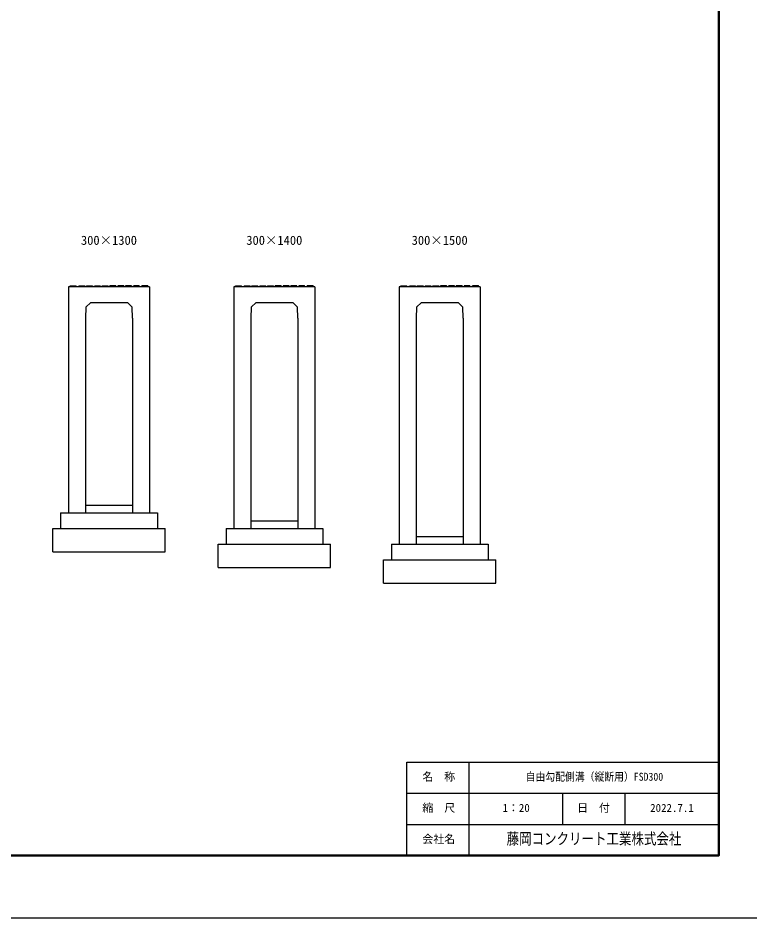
# Model space of a CAD drawing. Units: millimetres, scale not verified. Extents: x -16800 to 16800, y -5940 to 5940.
# Drawn here: x -4892 to -200, y -5940 to -167 of the extents above; entities that cross this region are included whole.
import ezdxf
from ezdxf.enums import TextEntityAlignment as Align

# ---------------------------------------------------------------- set-up
doc = ezdxf.new("R2010")
doc.units = ezdxf.units.MM
doc.header["$LTSCALE"] = 20
for name, color, linetype, lineweight in [('0-1_Defpoints', 5, 'Continuous', 25), ('0-2_HATCH', 6, 'Continuous', 25), ('0-5_OUTLINE', 3, 'Continuous', 25), ('0-6_TXT', 7, 'Continuous', 25), ('0-7_WAKU', 3, 'Continuous', 25), ('0-8_WAKU-LINE', 7, 'Continuous', 25)]:
    doc.layers.add(name, color=color, linetype=linetype, lineweight=lineweight)
doc.layers.add('0-9_WAKU-TXT', color=7, linetype='Continuous')
doc.styles.add('ＭＳ ゴシック', font='')
doc.styles.get('ＭＳ ゴシック').set_extended_font_data('MS Gothic')

msp = doc.modelspace()

# ---------------------------------------------------------------- linework, layer by layer
at = {"layer": '0-1_Defpoints'}
msp.add_lwpolyline([(-16800, -5940), (0, -5940), (0, 5940), (-16800, 5940)], close=True, dxfattribs=at)
at = {"layer": '0-2_HATCH'}
for p, q in [((-4558.93, -1892.13), (-4557.93, -1885.63)), ((-4557.93, -1885.63), (-4519.94, -1885.63)), ((-4518.94, -1892.13), (-4519.94, -1885.63)), ((-4503.93, -1892.13), (-4502.93, -1885.63)), ((-4502.93, -1885.63), (-4464.94, -1885.63)), ((-4463.94, -1892.13), (-4464.94, -1885.63)), ((-4453.93, -1892.13), (-4452.93, -1885.63)), ((-4452.93, -1885.63), (-4414.94, -1885.63)), ((-4413.94, -1892.13), (-4414.94, -1885.63)), ((-4403.93, -1892.13), (-4402.93, -1885.63)), ((-4402.93, -1885.63), (-4364.94, -1885.63)), ((-4363.94, -1892.13), (-4364.94, -1885.63)), ((-4353.93, -1892.13), (-4352.93, -1885.63)), ((-4352.93, -1885.63), (-4314.94, -1885.63)), ((-4313.94, -1892.13), (-4314.94, -1885.63)), ((-4303.93, -1892.13), (-4302.93, -1885.63)), ((-4264.94, -1885.63), (-4302.93, -1885.63)), ((-4263.94, -1892.13), (-4264.94, -1885.63)), ((-4253.93, -1892.13), (-4252.93, -1885.63)), ((-4214.94, -1885.63), (-4252.93, -1885.63)), ((-4213.94, -1892.13), (-4214.94, -1885.63)), ((-4203.93, -1892.13), (-4202.93, -1885.63)), ((-4164.94, -1885.63), (-4202.93, -1885.63)), ((-4163.94, -1892.13), (-4164.94, -1885.63)), ((-4153.93, -1892.13), (-4152.93, -1885.63)), ((-4114.94, -1885.63), (-4152.93, -1885.63)), ((-4113.94, -1892.13), (-4114.94, -1885.63)), ((-4098.93, -1892.13), (-4097.93, -1885.63)), ((-4059.94, -1885.63), (-4097.93, -1885.63)), ((-4058.94, -1892.13), (-4059.94, -1885.63)), ((-3498.94, -1892.13), (-3497.94, -1885.63)), ((-3497.94, -1885.63), (-3459.94, -1885.63)), ((-3458.94, -1892.13), (-3459.94, -1885.63)), ((-3443.94, -1892.13), (-3442.94, -1885.63)), ((-3442.94, -1885.63), (-3404.94, -1885.63)), ((-3403.94, -1892.13), (-3404.94, -1885.63)), ((-3393.94, -1892.13), (-3392.94, -1885.63)), ((-3392.94, -1885.63), (-3354.94, -1885.63)), ((-3353.94, -1892.13), (-3354.94, -1885.63)), ((-3343.94, -1892.13), (-3342.94, -1885.63)), ((-3342.94, -1885.63), (-3304.94, -1885.63)), ((-3303.94, -1892.13), (-3304.94, -1885.63)), ((-3293.94, -1892.13), (-3292.94, -1885.63)), ((-3292.94, -1885.63), (-3254.94, -1885.63)), ((-3253.94, -1892.13), (-3254.94, -1885.63)), ((-3243.94, -1892.13), (-3242.94, -1885.63)), ((-3204.94, -1885.63), (-3242.94, -1885.63)), ((-3203.94, -1892.13), (-3204.94, -1885.63)), ((-3193.94, -1892.13), (-3192.94, -1885.63)), ((-3154.94, -1885.63), (-3192.94, -1885.63)), ((-3153.94, -1892.13), (-3154.94, -1885.63)), ((-3143.94, -1892.13), (-3142.94, -1885.63)), ((-3104.94, -1885.63), (-3142.94, -1885.63)), ((-3103.94, -1892.13), (-3104.94, -1885.63)), ((-3093.94, -1892.13), (-3092.94, -1885.63)), ((-3054.94, -1885.63), (-3092.94, -1885.63)), ((-3053.94, -1892.13), (-3054.94, -1885.63)), ((-3038.94, -1892.13), (-3037.94, -1885.63)), ((-2999.94, -1885.63), (-3037.94, -1885.63)), ((-2998.94, -1892.13), (-2999.94, -1885.63)), ((-2438.94, -1892.13), (-2437.94, -1885.63)), ((-2437.94, -1885.63), (-2399.94, -1885.63)), ((-2398.94, -1892.13), (-2399.94, -1885.63)), ((-2383.94, -1892.13), (-2382.94, -1885.63)), ((-2382.94, -1885.63), (-2344.94, -1885.63)), ((-2343.94, -1892.13), (-2344.94, -1885.63)), ((-2333.94, -1892.13), (-2332.94, -1885.63)), ((-2332.94, -1885.63), (-2294.94, -1885.63)), ((-2293.94, -1892.13), (-2294.94, -1885.63)), ((-2283.94, -1892.13), (-2282.94, -1885.63)), ((-2282.94, -1885.63), (-2244.94, -1885.63)), ((-2243.94, -1892.13), (-2244.94, -1885.63)), ((-2233.94, -1892.13), (-2232.94, -1885.63)), ((-2232.94, -1885.63), (-2194.94, -1885.63)), ((-2193.94, -1892.13), (-2194.94, -1885.63)), ((-2183.94, -1892.13), (-2182.94, -1885.63)), ((-2144.94, -1885.63), (-2182.94, -1885.63)), ((-2143.94, -1892.13), (-2144.94, -1885.63)), ((-2133.94, -1892.13), (-2132.94, -1885.63)), ((-2094.94, -1885.63), (-2132.94, -1885.63)), ((-2093.94, -1892.13), (-2094.94, -1885.63)), ((-2083.94, -1892.13), (-2082.94, -1885.63)), ((-2044.94, -1885.63), (-2082.94, -1885.63)), ((-2043.94, -1892.13), (-2044.94, -1885.63)), ((-2033.94, -1892.13), (-2032.94, -1885.63)), ((-1994.94, -1885.63), (-2032.94, -1885.63)), ((-1993.94, -1892.13), (-1994.94, -1885.63)), ((-1978.94, -1892.13), (-1977.94, -1885.63)), ((-1939.94, -1885.63), (-1977.94, -1885.63)), ((-1938.94, -1892.13), (-1939.94, -1885.63))]:
    msp.add_line(p, q, dxfattribs=at)
at = {"layer": '0-5_OUTLINE'}
for p, q in [((-4568.93, -1892.13), (-4568.93, -3342.13)), ((-4048.93, -1892.13), (-4568.93, -1892.13)), ((-4048.93, -1892.13), (-4048.93, -3342.13)), ((-3508.94, -1892.13), (-3508.94, -3442.13)), ((-2988.94, -1892.13), (-3508.94, -1892.13)), ((-2988.94, -1892.13), (-2988.94, -3442.13)), ((-2448.94, -1892.13), (-2448.94, -3542.13)), ((-1928.94, -1892.13), (-2448.94, -1892.13)), ((-1928.94, -1892.13), (-1928.94, -3542.13)), ((-4457.18, -2022.13), (-4426.43, -1992.13)), ((-2071.44, -1992.13), (-2040.69, -2022.13)), ((-4457.18, -2022.13), (-4458.93, -2092.13)), ((-4158.93, -2092.13), (-4160.68, -2022.13)), ((-3397.19, -2022.13), (-3398.94, -2092.13)), ((-2337.19, -2022.13), (-2338.94, -2092.13)), ((-2038.94, -2092.13), (-2040.69, -2022.13)), ((-4458.93, -2092.13), (-4458.93, -3342.13)), ((-4158.93, -2092.13), (-4158.93, -3342.13)), ((-3398.94, -2092.13), (-3398.94, -3442.13)), ((-3098.94, -2092.13), (-3098.94, -3442.13)), ((-2338.94, -2092.13), (-2338.94, -3542.13)), ((-2038.94, -2092.13), (-2038.94, -3542.13)), ((-4618.93, -3342.13), (-4618.93, -3442.13)), ((-4618.93, -3342.13), (-3998.93, -3342.13)), ((-4568.93, -3342.13), (-4458.93, -3342.13)), ((-4458.93, -3292.13), (-4158.93, -3292.13)), ((-4158.93, -3342.13), (-4048.93, -3342.13)), ((-3998.93, -3342.13), (-3998.93, -3442.13)), ((-3398.94, -3392.13), (-3098.94, -3392.13)), ((-4668.93, -3592.13), (-4668.93, -3442.13)), ((-4668.93, -3442.13), (-3948.93, -3442.13)), ((-3948.93, -3592.13), (-3948.93, -3442.13)), ((-3558.94, -3442.13), (-3558.94, -3542.13)), ((-3558.94, -3442.13), (-2938.94, -3442.13)), ((-3508.94, -3442.13), (-3398.94, -3442.13)), ((-3098.94, -3442.13), (-2988.94, -3442.13)), ((-2938.94, -3442.13), (-2938.94, -3542.13)), ((-2338.94, -3492.13), (-2038.94, -3492.13)), ((-3608.94, -3692.13), (-3608.94, -3542.13)), ((-3608.94, -3542.13), (-2888.94, -3542.13)), ((-2888.94, -3692.13), (-2888.94, -3542.13)), ((-2498.94, -3542.13), (-2498.94, -3642.13)), ((-2498.94, -3542.13), (-1878.94, -3542.13)), ((-2448.94, -3542.13), (-2338.94, -3542.13)), ((-2038.94, -3542.13), (-1928.94, -3542.13)), ((-1878.94, -3542.13), (-1878.94, -3642.13)), ((-4668.93, -3592.13), (-3948.93, -3592.13)), ((-3608.94, -3692.13), (-2888.94, -3692.13)), ((-2548.94, -3792.13), (-2548.94, -3642.13)), ((-2548.94, -3642.13), (-1828.94, -3642.13)), ((-1828.94, -3792.13), (-1828.94, -3642.13)), ((-2548.94, -3792.13), (-1828.94, -3792.13))]:
    msp.add_line(p, q, dxfattribs=at)
for points in [[(-4426.43, -1992.13), (-4191.43, -1992.13), (-4160.68, -2022.13)], [(-3397.19, -2022.13), (-3366.44, -1992.13), (-3131.44, -1992.13)], [(-3098.94, -2092.13), (-3100.69, -2022.13), (-3131.44, -1992.13)], [(-2337.19, -2022.13), (-2306.44, -1992.13), (-2071.44, -1992.13)]]:
    msp.add_lwpolyline(points, dxfattribs=at)
at = {"layer": '0-7_WAKU'}
for p, q in [((-2400, -4940), (-400, -4940)), ((-2400, -5540), (-2400, -4940))]:
    msp.add_line(p, q, dxfattribs=at)
at = {"layer": '0-7_WAKU', "lineweight": 50}
msp.add_lwpolyline([(-16400, -5540), (-400, -5540), (-400, 5540), (-16400, 5540)], close=True, dxfattribs=at)
at = {"layer": '0-8_WAKU-LINE'}
for p, q in [((-2000, -5540), (-2000, -4940)), ((-2400, -5140), (-400, -5140)), ((-1400, -5340), (-1400, -5140)), ((-1000, -5340), (-1000, -5140)), ((-2400, -5340), (-400, -5340))]:
    msp.add_line(p, q, dxfattribs=at)

# ---------------------------------------------------------------- texts
at = {"layer": '0-6_TXT', "style": 'ＭＳ ゴシック'}
for s, p in [('300×1300', (-4488.93, -1640)), ('300×1400', (-3428.94, -1640)), ('300×1500', (-2368.94, -1640))]:
    msp.add_text(s, height=58.65, dxfattribs=at).set_placement(p, align=Align.BOTTOM_LEFT)
at = {"layer": '0-9_WAKU-TXT', "style": 'ＭＳ ゴシック'}
for s, p in [('名\u3000称', (-2300.1, -5075)), ('縮\u3000尺', (-2300.1, -5275)), ('1：20', (-1786.5, -5275)), ('日\u3000付', (-1308.11, -5275)), ('2022.7.1', (-840, -5275)), ('会社名', (-2300.1, -5475))]:
    msp.add_text(s, height=51.32, dxfattribs=at).set_placement(p, align=Align.BOTTOM_LEFT)
for s, height, width, p in [('自由勾配側溝（縦断用）FSD300', 51.32, 0.9, (-1638, -5075)), ('藤岡コンクリート工業株式会社', 73.31, 0.8, (-1760, -5490))]:
    msp.add_text(s, height=height, dxfattribs=dict(at, width=width)).set_placement(p, align=Align.BOTTOM_LEFT)

doc.saveas('drawing.dxf')
